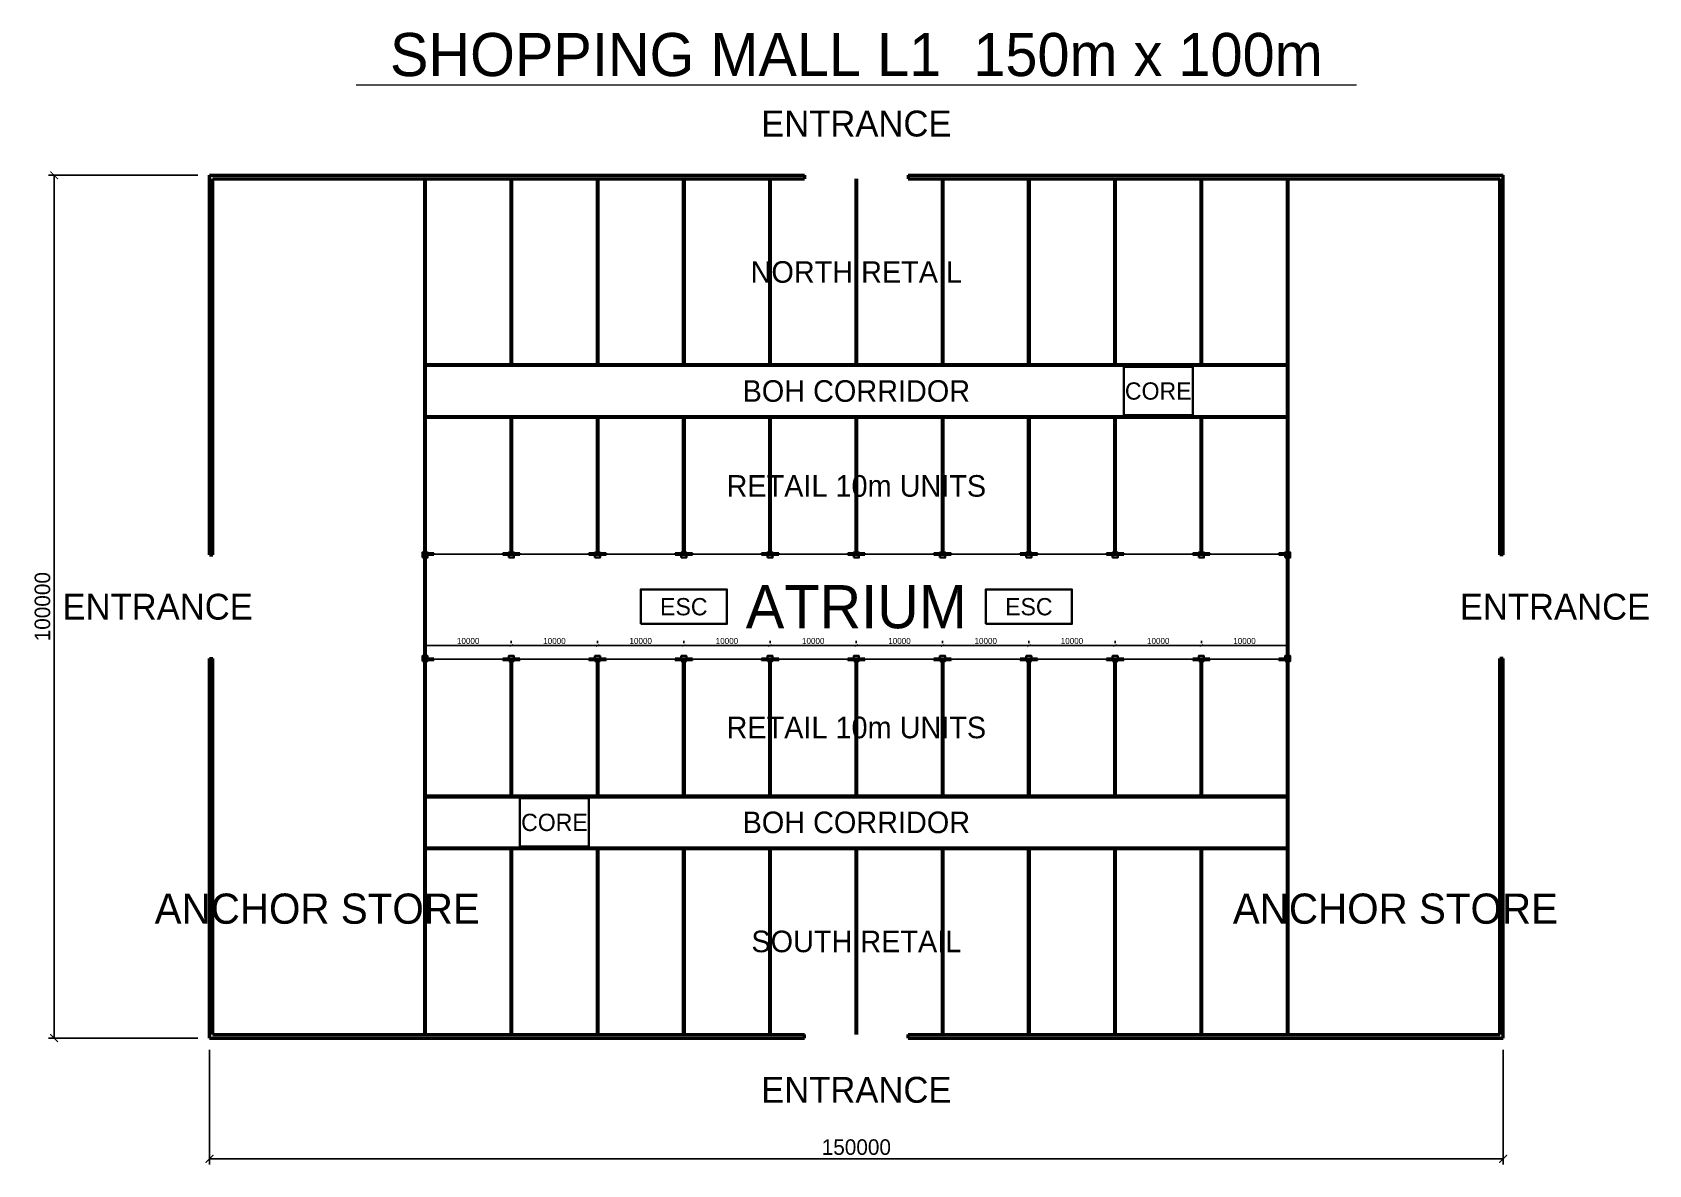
# Model space of a CAD drawing. Header units: millimetres. Extents: x -20531 to 166861, y -14675 to 116575.
import ezdxf
from ezdxf.enums import TextEntityAlignment as Align

# ---------------------------------------------------------------- set-up
doc = ezdxf.new("R2010")
doc.units = ezdxf.units.MM
for name, color, linetype, lineweight in [('A-ANNO-DIMS', 3, 'Continuous', 13), ('A-ANNO-TEXT', 7, 'Continuous', 18), ('A-COLS', 7, 'Continuous', 35), ('A-GLAZ', 4, 'Continuous', 25), ('A-WALL', 7, 'Continuous', 50), ('A-WALL-INTR', 7, 'Continuous', 35)]:
    doc.layers.add(name, color=color, linetype=linetype, lineweight=lineweight)
doc.dimstyles.new('ARCHDXF', dxfattribs={"dimtxt": 1800, "dimasz": 900, "dimexe": 675, "dimexo": 1350, "dimgap": 450, "dimtad": 1, "dimdec": 0, "dimblk": 'ARCHTICK', "dimcen": 2.5, "dimazin": 3, "dimtfac": 1, "dimtmove": 0, "dimatfit": 3})
doc.dimstyles.new('ARCHDXF-SM', dxfattribs={"dimtxt": 700, "dimasz": 350, "dimexe": 262.5, "dimexo": 525, "dimgap": 175, "dimtad": 1, "dimdec": 0, "dimblk": 'ARCHTICK', "dimcen": 2.5, "dimazin": 3, "dimtfac": 1, "dimtmove": 0, "dimatfit": 3})

# ---------------------------------------------------------------- blocks, each defined once
blk = doc.blocks.new('_ARCHTICK')
at = {"color": 0, "linetype": 'BYBLOCK', "const_width": 0.15}
blk.add_lwpolyline([(-0.5, -0.5), (0.5, 0.5)], dxfattribs=at)

msp = doc.modelspace()

# ---------------------------------------------------------------- hatches: boundary and pattern name
at = {"layer": 'A-WALL'}
h = msp.add_hatch(color=7, dxfattribs=at)
h.dxf.hatch_style = 1
h.paths.add_polyline_path([(0, 100000), (69000, 100000), (69000, 99600), (0, 99600)])
h = msp.add_hatch(color=7, dxfattribs=at)
h.dxf.hatch_style = 1
h.paths.add_polyline_path([(0, 56000), (0, 99600), (400, 99600), (400, 56000)])
h = msp.add_hatch(color=7, dxfattribs=at)
h.dxf.hatch_style = 1
h.paths.add_polyline_path([(81000, 100000), (150000, 100000), (150000, 99600), (81000, 99600)])
h = msp.add_hatch(color=7, dxfattribs=at)
h.dxf.hatch_style = 1
h.paths.add_polyline_path([(150000, 56000), (150000, 99600), (149600, 99600), (149600, 56000)])
h = msp.add_hatch(color=7, dxfattribs=at)
h.dxf.hatch_style = 1
h.paths.add_polyline_path([(0, 400), (0, 44000), (400, 44000), (400, 400)])
h = msp.add_hatch(color=7, dxfattribs=at)
h.dxf.hatch_style = 1
h.paths.add_polyline_path([(150000, 400), (150000, 44000), (149600, 44000), (149600, 400)])
h = msp.add_hatch(color=7, dxfattribs=at)
h.dxf.hatch_style = 1
h.paths.add_polyline_path([(0, 0), (69000, 0), (69000, 400), (0, 400)])
h = msp.add_hatch(color=7, dxfattribs=at)
h.dxf.hatch_style = 1
h.paths.add_polyline_path([(81000, 0), (150000, 0), (150000, 400), (81000, 400)])
at = {"layer": 'A-WALL-INTR'}
h = msp.add_hatch(color=7, dxfattribs=at)
h.dxf.hatch_style = 1
h.paths.add_polyline_path([(24900, 78000), (24900, 99600), (25100, 99600), (25100, 78000)])
h = msp.add_hatch(color=7, dxfattribs=at)
h.dxf.hatch_style = 1
h.paths.add_polyline_path([(24900, 400), (24900, 99600), (25100, 99600), (25100, 400)])
h = msp.add_hatch(color=7, dxfattribs=at)
h.dxf.hatch_style = 1
h.paths.add_polyline_path([(34900, 78000), (34900, 99600), (35100, 99600), (35100, 78000)])
h = msp.add_hatch(color=7, dxfattribs=at)
h.dxf.hatch_style = 1
h.paths.add_polyline_path([(44900, 78000), (44900, 99600), (45100, 99600), (45100, 78000)])
h = msp.add_hatch(color=7, dxfattribs=at)
h.dxf.hatch_style = 1
h.paths.add_polyline_path([(54900, 78000), (54900, 99600), (55100, 99600), (55100, 78000)])
h = msp.add_hatch(color=7, dxfattribs=at)
h.dxf.hatch_style = 1
h.paths.add_polyline_path([(64900, 78000), (64900, 99600), (65100, 99600), (65100, 78000)])
h = msp.add_hatch(color=7, dxfattribs=at)
h.dxf.hatch_style = 1
h.paths.add_polyline_path([(74900, 78000), (74900, 99600), (75100, 99600), (75100, 78000)])
h = msp.add_hatch(color=7, dxfattribs=at)
h.dxf.hatch_style = 1
h.paths.add_polyline_path([(84900, 78000), (84900, 99600), (85100, 99600), (85100, 78000)])
h = msp.add_hatch(color=7, dxfattribs=at)
h.dxf.hatch_style = 1
h.paths.add_polyline_path([(94900, 78000), (94900, 99600), (95100, 99600), (95100, 78000)])
h = msp.add_hatch(color=7, dxfattribs=at)
h.dxf.hatch_style = 1
h.paths.add_polyline_path([(104900, 78000), (104900, 99600), (105100, 99600), (105100, 78000)])
h = msp.add_hatch(color=7, dxfattribs=at)
h.dxf.hatch_style = 1
h.paths.add_polyline_path([(114900, 78000), (114900, 99600), (115100, 99600), (115100, 78000)])
h = msp.add_hatch(color=7, dxfattribs=at)
h.dxf.hatch_style = 1
h.paths.add_polyline_path([(124900, 78000), (124900, 99600), (125100, 99600), (125100, 78000)])
h = msp.add_hatch(color=7, dxfattribs=at)
h.dxf.hatch_style = 1
h.paths.add_polyline_path([(124900, 400), (124900, 99600), (125100, 99600), (125100, 400)])
h = msp.add_hatch(color=7, dxfattribs=at)
h.dxf.hatch_style = 1
h.paths.add_polyline_path([(25000, 77900), (125000, 77900), (125000, 78100), (25000, 78100)])
h = msp.add_hatch(color=7, dxfattribs=at)
h.dxf.hatch_style = 1
h.paths.add_polyline_path([(24900, 56000), (24900, 72000), (25100, 72000), (25100, 56000)])
h = msp.add_hatch(color=7, dxfattribs=at)
h.dxf.hatch_style = 1
h.paths.add_polyline_path([(25000, 71900), (125000, 71900), (125000, 72100), (25000, 72100)])
h = msp.add_hatch(color=7, dxfattribs=at)
h.dxf.hatch_style = 1
h.paths.add_polyline_path([(34900, 56000), (34900, 72000), (35100, 72000), (35100, 56000)])
h = msp.add_hatch(color=7, dxfattribs=at)
h.dxf.hatch_style = 1
h.paths.add_polyline_path([(44900, 56000), (44900, 72000), (45100, 72000), (45100, 56000)])
h = msp.add_hatch(color=7, dxfattribs=at)
h.dxf.hatch_style = 1
h.paths.add_polyline_path([(54900, 56000), (54900, 72000), (55100, 72000), (55100, 56000)])
h = msp.add_hatch(color=7, dxfattribs=at)
h.dxf.hatch_style = 1
h.paths.add_polyline_path([(64900, 56000), (64900, 72000), (65100, 72000), (65100, 56000)])
h = msp.add_hatch(color=7, dxfattribs=at)
h.dxf.hatch_style = 1
h.paths.add_polyline_path([(74900, 56000), (74900, 72000), (75100, 72000), (75100, 56000)])
h = msp.add_hatch(color=7, dxfattribs=at)
h.dxf.hatch_style = 1
h.paths.add_polyline_path([(84900, 56000), (84900, 72000), (85100, 72000), (85100, 56000)])
h = msp.add_hatch(color=7, dxfattribs=at)
h.dxf.hatch_style = 1
h.paths.add_polyline_path([(94900, 56000), (94900, 72000), (95100, 72000), (95100, 56000)])
h = msp.add_hatch(color=7, dxfattribs=at)
h.dxf.hatch_style = 1
h.paths.add_polyline_path([(104900, 56000), (104900, 72000), (105100, 72000), (105100, 56000)])
h = msp.add_hatch(color=7, dxfattribs=at)
h.dxf.hatch_style = 1
h.paths.add_polyline_path([(114900, 56000), (114900, 72000), (115100, 72000), (115100, 56000)])
h = msp.add_hatch(color=7, dxfattribs=at)
h.dxf.hatch_style = 1
h.paths.add_polyline_path([(124900, 56000), (124900, 72000), (125100, 72000), (125100, 56000)])
h = msp.add_hatch(color=7, dxfattribs=at)
h.dxf.hatch_style = 1
h.paths.add_polyline_path([(25000, 56000), (26000, 56000), (26000, 56200), (25000, 56200)])
h = msp.add_hatch(color=7, dxfattribs=at)
h.dxf.hatch_style = 1
h.paths.add_polyline_path([(34000, 56000), (36000, 56000), (36000, 56200), (34000, 56200)])
h = msp.add_hatch(color=7, dxfattribs=at)
h.dxf.hatch_style = 1
h.paths.add_polyline_path([(44000, 56000), (46000, 56000), (46000, 56200), (44000, 56200)])
h = msp.add_hatch(color=7, dxfattribs=at)
h.dxf.hatch_style = 1
h.paths.add_polyline_path([(54000, 56000), (56000, 56000), (56000, 56200), (54000, 56200)])
h = msp.add_hatch(color=7, dxfattribs=at)
h.dxf.hatch_style = 1
h.paths.add_polyline_path([(64000, 56000), (66000, 56000), (66000, 56200), (64000, 56200)])
h = msp.add_hatch(color=7, dxfattribs=at)
h.dxf.hatch_style = 1
h.paths.add_polyline_path([(74000, 56000), (76000, 56000), (76000, 56200), (74000, 56200)])
h = msp.add_hatch(color=7, dxfattribs=at)
h.dxf.hatch_style = 1
h.paths.add_polyline_path([(84000, 56000), (86000, 56000), (86000, 56200), (84000, 56200)])
h = msp.add_hatch(color=7, dxfattribs=at)
h.dxf.hatch_style = 1
h.paths.add_polyline_path([(94000, 56000), (96000, 56000), (96000, 56200), (94000, 56200)])
h = msp.add_hatch(color=7, dxfattribs=at)
h.dxf.hatch_style = 1
h.paths.add_polyline_path([(104000, 56000), (106000, 56000), (106000, 56200), (104000, 56200)])
h = msp.add_hatch(color=7, dxfattribs=at)
h.dxf.hatch_style = 1
h.paths.add_polyline_path([(114000, 56000), (116000, 56000), (116000, 56200), (114000, 56200)])
h = msp.add_hatch(color=7, dxfattribs=at)
h.dxf.hatch_style = 1
h.paths.add_polyline_path([(124000, 56000), (125000, 56000), (125000, 56200), (124000, 56200)])
h = msp.add_hatch(color=7, dxfattribs=at)
h.dxf.hatch_style = 1
h.paths.add_polyline_path([(24900, 28000), (24900, 44000), (25100, 44000), (25100, 28000)])
h = msp.add_hatch(color=7, dxfattribs=at)
h.dxf.hatch_style = 1
h.paths.add_polyline_path([(25000, 44000), (26000, 44000), (26000, 43800), (25000, 43800)])
h = msp.add_hatch(color=7, dxfattribs=at)
h.dxf.hatch_style = 1
h.paths.add_polyline_path([(34000, 44000), (36000, 44000), (36000, 43800), (34000, 43800)])
h = msp.add_hatch(color=7, dxfattribs=at)
h.dxf.hatch_style = 1
h.paths.add_polyline_path([(34900, 28000), (34900, 44000), (35100, 44000), (35100, 28000)])
h = msp.add_hatch(color=7, dxfattribs=at)
h.dxf.hatch_style = 1
h.paths.add_polyline_path([(44000, 44000), (46000, 44000), (46000, 43800), (44000, 43800)])
h = msp.add_hatch(color=7, dxfattribs=at)
h.dxf.hatch_style = 1
h.paths.add_polyline_path([(44900, 28000), (44900, 44000), (45100, 44000), (45100, 28000)])
h = msp.add_hatch(color=7, dxfattribs=at)
h.dxf.hatch_style = 1
h.paths.add_polyline_path([(54000, 44000), (56000, 44000), (56000, 43800), (54000, 43800)])
h = msp.add_hatch(color=7, dxfattribs=at)
h.dxf.hatch_style = 1
h.paths.add_polyline_path([(54900, 28000), (54900, 44000), (55100, 44000), (55100, 28000)])
h = msp.add_hatch(color=7, dxfattribs=at)
h.dxf.hatch_style = 1
h.paths.add_polyline_path([(64000, 44000), (66000, 44000), (66000, 43800), (64000, 43800)])
h = msp.add_hatch(color=7, dxfattribs=at)
h.dxf.hatch_style = 1
h.paths.add_polyline_path([(64900, 28000), (64900, 44000), (65100, 44000), (65100, 28000)])
h = msp.add_hatch(color=7, dxfattribs=at)
h.dxf.hatch_style = 1
h.paths.add_polyline_path([(74000, 44000), (76000, 44000), (76000, 43800), (74000, 43800)])
h = msp.add_hatch(color=7, dxfattribs=at)
h.dxf.hatch_style = 1
h.paths.add_polyline_path([(74900, 28000), (74900, 44000), (75100, 44000), (75100, 28000)])
h = msp.add_hatch(color=7, dxfattribs=at)
h.dxf.hatch_style = 1
h.paths.add_polyline_path([(84000, 44000), (86000, 44000), (86000, 43800), (84000, 43800)])
h = msp.add_hatch(color=7, dxfattribs=at)
h.dxf.hatch_style = 1
h.paths.add_polyline_path([(84900, 28000), (84900, 44000), (85100, 44000), (85100, 28000)])
h = msp.add_hatch(color=7, dxfattribs=at)
h.dxf.hatch_style = 1
h.paths.add_polyline_path([(94000, 44000), (96000, 44000), (96000, 43800), (94000, 43800)])
h = msp.add_hatch(color=7, dxfattribs=at)
h.dxf.hatch_style = 1
h.paths.add_polyline_path([(94900, 28000), (94900, 44000), (95100, 44000), (95100, 28000)])
h = msp.add_hatch(color=7, dxfattribs=at)
h.dxf.hatch_style = 1
h.paths.add_polyline_path([(104000, 44000), (106000, 44000), (106000, 43800), (104000, 43800)])
h = msp.add_hatch(color=7, dxfattribs=at)
h.dxf.hatch_style = 1
h.paths.add_polyline_path([(104900, 28000), (104900, 44000), (105100, 44000), (105100, 28000)])
h = msp.add_hatch(color=7, dxfattribs=at)
h.dxf.hatch_style = 1
h.paths.add_polyline_path([(114000, 44000), (116000, 44000), (116000, 43800), (114000, 43800)])
h = msp.add_hatch(color=7, dxfattribs=at)
h.dxf.hatch_style = 1
h.paths.add_polyline_path([(114900, 28000), (114900, 44000), (115100, 44000), (115100, 28000)])
h = msp.add_hatch(color=7, dxfattribs=at)
h.dxf.hatch_style = 1
h.paths.add_polyline_path([(124000, 44000), (125000, 44000), (125000, 43800), (124000, 43800)])
h = msp.add_hatch(color=7, dxfattribs=at)
h.dxf.hatch_style = 1
h.paths.add_polyline_path([(124900, 28000), (124900, 44000), (125100, 44000), (125100, 28000)])
h = msp.add_hatch(color=7, dxfattribs=at)
h.dxf.hatch_style = 1
h.paths.add_polyline_path([(25000, 27900), (125000, 27900), (125000, 28100), (25000, 28100)])
h = msp.add_hatch(color=7, dxfattribs=at)
h.dxf.hatch_style = 1
h.paths.add_polyline_path([(24900, 400), (24900, 22000), (25100, 22000), (25100, 400)])
h = msp.add_hatch(color=7, dxfattribs=at)
h.dxf.hatch_style = 1
h.paths.add_polyline_path([(25000, 21900), (125000, 21900), (125000, 22100), (25000, 22100)])
h = msp.add_hatch(color=7, dxfattribs=at)
h.dxf.hatch_style = 1
h.paths.add_polyline_path([(34900, 400), (34900, 22000), (35100, 22000), (35100, 400)])
h = msp.add_hatch(color=7, dxfattribs=at)
h.dxf.hatch_style = 1
h.paths.add_polyline_path([(44900, 400), (44900, 22000), (45100, 22000), (45100, 400)])
h = msp.add_hatch(color=7, dxfattribs=at)
h.dxf.hatch_style = 1
h.paths.add_polyline_path([(54900, 400), (54900, 22000), (55100, 22000), (55100, 400)])
h = msp.add_hatch(color=7, dxfattribs=at)
h.dxf.hatch_style = 1
h.paths.add_polyline_path([(64900, 400), (64900, 22000), (65100, 22000), (65100, 400)])
h = msp.add_hatch(color=7, dxfattribs=at)
h.dxf.hatch_style = 1
h.paths.add_polyline_path([(74900, 400), (74900, 22000), (75100, 22000), (75100, 400)])
h = msp.add_hatch(color=7, dxfattribs=at)
h.dxf.hatch_style = 1
h.paths.add_polyline_path([(84900, 400), (84900, 22000), (85100, 22000), (85100, 400)])
h = msp.add_hatch(color=7, dxfattribs=at)
h.dxf.hatch_style = 1
h.paths.add_polyline_path([(94900, 400), (94900, 22000), (95100, 22000), (95100, 400)])
h = msp.add_hatch(color=7, dxfattribs=at)
h.dxf.hatch_style = 1
h.paths.add_polyline_path([(104900, 400), (104900, 22000), (105100, 22000), (105100, 400)])
h = msp.add_hatch(color=7, dxfattribs=at)
h.dxf.hatch_style = 1
h.paths.add_polyline_path([(114900, 400), (114900, 22000), (115100, 22000), (115100, 400)])
h = msp.add_hatch(color=7, dxfattribs=at)
h.dxf.hatch_style = 1
h.paths.add_polyline_path([(124900, 400), (124900, 22000), (125100, 22000), (125100, 400)])

# ---------------------------------------------------------------- linework, layer by layer
at = {"layer": 'A-ANNO-TEXT'}
msp.add_line((17000, 110500), (133000, 110500), dxfattribs=at)
at = {"layer": 'A-COLS'}
for points in [[(24700, 55700), (25300, 55700), (25300, 56300), (24700, 56300)], [(34700, 55700), (35300, 55700), (35300, 56300), (34700, 56300)], [(44700, 55700), (45300, 55700), (45300, 56300), (44700, 56300)], [(54700, 55700), (55300, 55700), (55300, 56300), (54700, 56300)], [(64700, 55700), (65300, 55700), (65300, 56300), (64700, 56300)], [(74700, 55700), (75300, 55700), (75300, 56300), (74700, 56300)], [(84700, 55700), (85300, 55700), (85300, 56300), (84700, 56300)], [(94700, 55700), (95300, 55700), (95300, 56300), (94700, 56300)], [(104700, 55700), (105300, 55700), (105300, 56300), (104700, 56300)], [(114700, 55700), (115300, 55700), (115300, 56300), (114700, 56300)], [(124700, 55700), (125300, 55700), (125300, 56300), (124700, 56300)], [(24700, 43700), (25300, 43700), (25300, 44300), (24700, 44300)], [(34700, 43700), (35300, 43700), (35300, 44300), (34700, 44300)], [(44700, 43700), (45300, 43700), (45300, 44300), (44700, 44300)], [(54700, 43700), (55300, 43700), (55300, 44300), (54700, 44300)], [(64700, 43700), (65300, 43700), (65300, 44300), (64700, 44300)], [(74700, 43700), (75300, 43700), (75300, 44300), (74700, 44300)], [(84700, 43700), (85300, 43700), (85300, 44300), (84700, 44300)], [(94700, 43700), (95300, 43700), (95300, 44300), (94700, 44300)], [(104700, 43700), (105300, 43700), (105300, 44300), (104700, 44300)], [(114700, 43700), (115300, 43700), (115300, 44300), (114700, 44300)], [(124700, 43700), (125300, 43700), (125300, 44300), (124700, 44300)]]:
    msp.add_lwpolyline(points, close=True, dxfattribs=at)
at = {"layer": 'A-GLAZ'}
for p, q in [((26000, 56100), (34000, 56100)), ((36000, 56100), (44000, 56100)), ((46000, 56100), (54000, 56100)), ((56000, 56100), (64000, 56100)), ((66000, 56100), (74000, 56100)), ((76000, 56100), (84000, 56100)), ((86000, 56100), (94000, 56100)), ((96000, 56100), (104000, 56100)), ((106000, 56100), (114000, 56100)), ((116000, 56100), (124000, 56100)), ((26000, 43900), (34000, 43900)), ((36000, 43900), (44000, 43900)), ((46000, 43900), (54000, 43900)), ((56000, 43900), (64000, 43900)), ((66000, 43900), (74000, 43900)), ((76000, 43900), (84000, 43900)), ((86000, 43900), (94000, 43900)), ((96000, 43900), (104000, 43900)), ((106000, 43900), (114000, 43900)), ((116000, 43900), (124000, 43900))]:
    msp.add_line(p, q, dxfattribs=at)
at = {"layer": 'A-WALL'}
for p, q in [((0, 100000), (69000, 100000)), ((0, 56000), (0, 100000)), ((400, 99600), (69000, 99600)), ((400, 56000), (400, 99600)), ((69000, 100000), (69000, 99600)), ((81000, 100000), (150000, 100000)), ((81000, 100000), (81000, 99600)), ((81000, 99600), (149600, 99600)), ((149600, 56000), (149600, 99600)), ((150000, 56000), (150000, 100000)), ((0, 56000), (400, 56000)), ((150000, 56000), (149600, 56000)), ((0, 0), (0, 44000)), ((0, 44000), (400, 44000)), ((400, 400), (400, 44000)), ((149600, 400), (149600, 44000)), ((150000, 44000), (149600, 44000)), ((150000, 0), (150000, 44000)), ((0, 0), (69000, 0)), ((400, 400), (69000, 400)), ((69000, 0), (69000, 400)), ((81000, 400), (149600, 400)), ((81000, 0), (81000, 400)), ((81000, 0), (150000, 0))]:
    msp.add_line(p, q, dxfattribs=at)
at = {"layer": 'A-WALL-INTR'}
for p, q in [((24900, 78000), (24900, 99600)), ((24900, 400), (24900, 99600)), ((25100, 78000), (25100, 99600)), ((25100, 400), (25100, 99600)), ((34900, 78000), (34900, 99600)), ((35100, 78000), (35100, 99600)), ((44900, 78000), (44900, 99600)), ((45100, 78000), (45100, 99600)), ((54900, 78000), (54900, 99600)), ((55100, 78000), (55100, 99600)), ((64900, 78000), (64900, 99600)), ((65100, 78000), (65100, 99600)), ((74900, 78000), (74900, 99600)), ((75100, 78000), (75100, 99600)), ((84900, 78000), (84900, 99600)), ((85100, 78000), (85100, 99600)), ((94900, 78000), (94900, 99600)), ((95100, 78000), (95100, 99600)), ((104900, 78000), (104900, 99600)), ((105100, 78000), (105100, 99600)), ((114900, 78000), (114900, 99600)), ((115100, 78000), (115100, 99600)), ((124900, 78000), (124900, 99600)), ((124900, 400), (124900, 99600)), ((125100, 78000), (125100, 99600)), ((125100, 400), (125100, 99600)), ((25000, 78100), (125000, 78100)), ((25000, 77900), (125000, 77900)), ((24900, 56000), (24900, 72000)), ((25000, 72100), (125000, 72100)), ((25000, 71900), (125000, 71900)), ((25100, 56000), (25100, 72000)), ((34900, 56000), (34900, 72000)), ((35100, 56000), (35100, 72000)), ((44900, 56000), (44900, 72000)), ((45100, 56000), (45100, 72000)), ((54900, 56000), (54900, 72000)), ((55100, 56000), (55100, 72000)), ((64900, 56000), (64900, 72000)), ((65100, 56000), (65100, 72000)), ((74900, 56000), (74900, 72000)), ((75100, 56000), (75100, 72000)), ((84900, 56000), (84900, 72000)), ((85100, 56000), (85100, 72000)), ((94900, 56000), (94900, 72000)), ((95100, 56000), (95100, 72000)), ((104900, 56000), (104900, 72000)), ((105100, 56000), (105100, 72000)), ((114900, 56000), (114900, 72000)), ((115100, 56000), (115100, 72000)), ((124900, 56000), (124900, 72000)), ((125100, 56000), (125100, 72000)), ((25000, 56200), (26000, 56200)), ((25000, 56000), (26000, 56000)), ((26000, 56000), (26000, 56200)), ((34000, 56200), (36000, 56200)), ((34000, 56000), (34000, 56200)), ((34000, 56000), (36000, 56000)), ((36000, 56000), (36000, 56200)), ((44000, 56200), (46000, 56200)), ((44000, 56000), (44000, 56200)), ((44000, 56000), (46000, 56000)), ((46000, 56000), (46000, 56200)), ((54000, 56200), (56000, 56200)), ((54000, 56000), (54000, 56200)), ((54000, 56000), (56000, 56000)), ((56000, 56000), (56000, 56200)), ((64000, 56200), (66000, 56200)), ((64000, 56000), (64000, 56200)), ((64000, 56000), (66000, 56000)), ((66000, 56000), (66000, 56200)), ((74000, 56200), (76000, 56200)), ((74000, 56000), (74000, 56200)), ((74000, 56000), (76000, 56000)), ((76000, 56000), (76000, 56200)), ((84000, 56200), (86000, 56200)), ((84000, 56000), (84000, 56200)), ((84000, 56000), (86000, 56000)), ((86000, 56000), (86000, 56200)), ((94000, 56200), (96000, 56200)), ((94000, 56000), (94000, 56200)), ((94000, 56000), (96000, 56000)), ((96000, 56000), (96000, 56200)), ((104000, 56200), (106000, 56200)), ((104000, 56000), (104000, 56200)), ((104000, 56000), (106000, 56000)), ((106000, 56000), (106000, 56200)), ((114000, 56200), (116000, 56200)), ((114000, 56000), (114000, 56200)), ((114000, 56000), (116000, 56000)), ((116000, 56000), (116000, 56200)), ((124000, 56200), (125000, 56200)), ((124000, 56000), (124000, 56200)), ((124000, 56000), (125000, 56000)), ((24900, 28000), (24900, 44000)), ((25000, 44000), (26000, 44000)), ((25000, 43800), (26000, 43800)), ((25100, 28000), (25100, 44000)), ((26000, 44000), (26000, 43800)), ((34000, 44000), (36000, 44000)), ((34000, 44000), (34000, 43800)), ((34000, 43800), (36000, 43800)), ((34900, 28000), (34900, 44000)), ((35100, 28000), (35100, 44000)), ((36000, 44000), (36000, 43800)), ((44000, 44000), (46000, 44000)), ((44000, 44000), (44000, 43800)), ((44000, 43800), (46000, 43800)), ((44900, 28000), (44900, 44000)), ((45100, 28000), (45100, 44000)), ((46000, 44000), (46000, 43800)), ((54000, 44000), (56000, 44000)), ((54000, 44000), (54000, 43800)), ((54000, 43800), (56000, 43800)), ((54900, 28000), (54900, 44000)), ((55100, 28000), (55100, 44000)), ((56000, 44000), (56000, 43800)), ((64000, 44000), (66000, 44000)), ((64000, 44000), (64000, 43800)), ((64000, 43800), (66000, 43800)), ((64900, 28000), (64900, 44000)), ((65100, 28000), (65100, 44000)), ((66000, 44000), (66000, 43800)), ((74000, 44000), (76000, 44000)), ((74000, 44000), (74000, 43800)), ((74000, 43800), (76000, 43800)), ((74900, 28000), (74900, 44000)), ((75100, 28000), (75100, 44000)), ((76000, 44000), (76000, 43800)), ((84000, 44000), (86000, 44000)), ((84000, 44000), (84000, 43800)), ((84000, 43800), (86000, 43800)), ((84900, 28000), (84900, 44000)), ((85100, 28000), (85100, 44000)), ((86000, 44000), (86000, 43800)), ((94000, 44000), (96000, 44000)), ((94000, 44000), (94000, 43800)), ((94000, 43800), (96000, 43800)), ((94900, 28000), (94900, 44000)), ((95100, 28000), (95100, 44000)), ((96000, 44000), (96000, 43800)), ((104000, 44000), (106000, 44000)), ((104000, 44000), (104000, 43800)), ((104000, 43800), (106000, 43800)), ((104900, 28000), (104900, 44000)), ((105100, 28000), (105100, 44000)), ((106000, 44000), (106000, 43800)), ((114000, 44000), (116000, 44000)), ((114000, 44000), (114000, 43800)), ((114000, 43800), (116000, 43800)), ((114900, 28000), (114900, 44000)), ((115100, 28000), (115100, 44000)), ((116000, 44000), (116000, 43800)), ((124000, 44000), (125000, 44000)), ((124000, 44000), (124000, 43800)), ((124000, 43800), (125000, 43800)), ((124900, 28000), (124900, 44000)), ((125100, 28000), (125100, 44000)), ((25000, 28100), (125000, 28100)), ((25000, 27900), (125000, 27900)), ((24900, 400), (24900, 22000)), ((25000, 22100), (125000, 22100)), ((25000, 21900), (125000, 21900)), ((25100, 400), (25100, 22000)), ((34900, 400), (34900, 22000)), ((35100, 400), (35100, 22000)), ((44900, 400), (44900, 22000)), ((45100, 400), (45100, 22000)), ((54900, 400), (54900, 22000)), ((55100, 400), (55100, 22000)), ((64900, 400), (64900, 22000)), ((65100, 400), (65100, 22000)), ((74900, 400), (74900, 22000)), ((75100, 400), (75100, 22000)), ((84900, 400), (84900, 22000)), ((85100, 400), (85100, 22000)), ((94900, 400), (94900, 22000)), ((95100, 400), (95100, 22000)), ((104900, 400), (104900, 22000)), ((105100, 400), (105100, 22000)), ((114900, 400), (114900, 22000)), ((115100, 400), (115100, 22000)), ((124900, 400), (124900, 22000)), ((125100, 400), (125100, 22000))]:
    msp.add_line(p, q, dxfattribs=at)
for points in [[(106000, 72200), (114000, 72200), (114000, 77800), (106000, 77800)], [(50000, 48000), (60000, 48000), (60000, 52000), (50000, 52000)], [(90000, 48000), (100000, 48000), (100000, 52000), (90000, 52000)], [(36000, 22200), (44000, 22200), (44000, 27800), (36000, 27800)]]:
    msp.add_lwpolyline(points, close=True, dxfattribs=at)

# ---------------------------------------------------------------- texts
at = {"layer": 'A-ANNO-TEXT'}
for s, height, p in [('SHOPPING MALL L1  150m x 100m', 5000, (75000, 114000)), ('ENTRANCE', 3000, (75000, 106000)), ('NORTH RETAIL', 2500, (75000, 88800)), ('BOH CORRIDOR', 2500, (75000, 75000)), ('CORE', 2000, (110000, 75000)), ('RETAIL 10m UNITS', 2500, (75000, 64000)), ('ATRIUM', 5000, (75000, 50000)), ('ENTRANCE', 3000, (-6000, 50000)), ('ESC', 2000, (55000, 50000)), ('ESC', 2000, (95000, 50000)), ('ENTRANCE', 3000, (156000, 50000)), ('RETAIL 10m UNITS', 2500, (75000, 36000)), ('BOH CORRIDOR', 2500, (75000, 25000)), ('CORE', 2000, (40000, 25000)), ('ANCHOR STORE', 3500, (12500, 15000)), ('ANCHOR STORE', 3500, (137500, 15000)), ('SOUTH RETAIL', 2500, (75000, 11200)), ('ENTRANCE', 3000, (75000, -6000))]:
    msp.add_text(s, height=height, dxfattribs=at).set_placement(p, align=Align.MIDDLE_CENTER)

# ---------------------------------------------------------------- dimensions: what is measured, and where the dimension line sits
at = {"layer": 'A-ANNO-DIMS'}
msp.add_linear_dim(base=(-18000, 0), p1=(0, 0), p2=(0, 100000), angle=90, text='100000', dimstyle='ARCHDXF', dxfattribs=at).render()
for base, p1, p2, text, dimstyle in [((25000, 45500), (25000, 45500), (35000, 45500), '10000', 'ARCHDXF-SM'), ((35000, 45500), (35000, 45500), (45000, 45500), '10000', 'ARCHDXF-SM'), ((45000, 45500), (45000, 45500), (55000, 45500), '10000', 'ARCHDXF-SM'), ((55000, 45500), (55000, 45500), (65000, 45500), '10000', 'ARCHDXF-SM'), ((65000, 45500), (65000, 45500), (75000, 45500), '10000', 'ARCHDXF-SM'), ((75000, 45500), (75000, 45500), (85000, 45500), '10000', 'ARCHDXF-SM'), ((85000, 45500), (85000, 45500), (95000, 45500), '10000', 'ARCHDXF-SM'), ((95000, 45500), (95000, 45500), (105000, 45500), '10000', 'ARCHDXF-SM'), ((105000, 45500), (105000, 45500), (115000, 45500), '10000', 'ARCHDXF-SM'), ((115000, 45500), (115000, 45500), (125000, 45500), '10000', 'ARCHDXF-SM'), ((0, -14000), (0, 0), (150000, 0), '150000', 'ARCHDXF')]:
    msp.add_linear_dim(base=base, p1=p1, p2=p2, text=text, dimstyle=dimstyle, dxfattribs=at).render()

doc.saveas('drawing.dxf')
